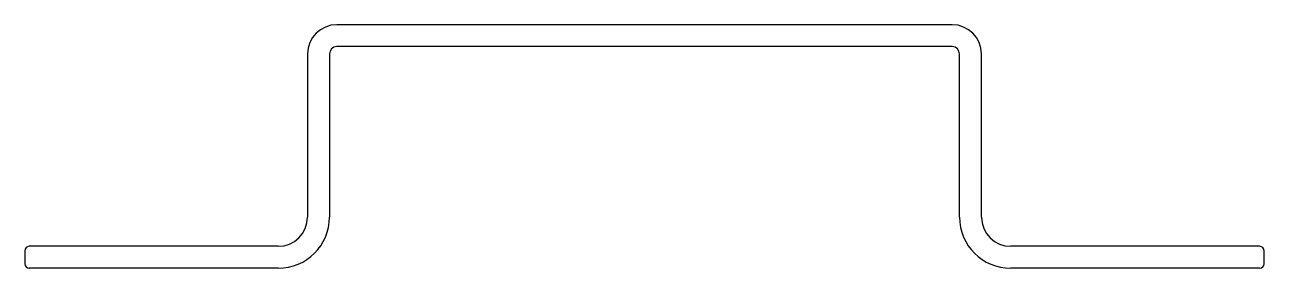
# Model space of a CAD drawing. Extents: x 1074 to 1158.6, y 2433.7 to 2450.3.
import ezdxf

# ---------------------------------------------------------------- set-up
doc = ezdxf.new("R2010")
doc.units = 0
doc.layers.get('0').update_dxf_attribs({"linetype": 'CONTINUOUS'})

msp = doc.modelspace()

# ---------------------------------------------------------------- linework, layer by layer
for p, q in [((1137.323, 2450.32), (1095.323, 2450.32)), ((1137.323, 2448.82), (1095.323, 2448.82)), ((1093.323, 2448.32), (1093.323, 2437.16)), ((1094.823, 2448.32), (1094.823, 2437.16)), ((1137.823, 2437.16), (1137.823, 2448.32)), ((1139.323, 2437.16), (1139.323, 2448.32)), ((1074.023, 2434.86), (1074.023, 2433.96)), ((1091.323, 2435.16), (1074.323, 2435.16)), ((1158.323, 2435.16), (1141.323, 2435.16)), ((1158.623, 2433.96), (1158.623, 2434.86)), ((1091.323, 2433.66), (1074.323, 2433.66)), ((1158.323, 2433.66), (1141.323, 2433.66))]:
    msp.add_line(p, q)
for centre, radius, start, end in [((1095.323, 2448.32), 2, 90, 180), ((1137.323, 2448.32), 2, 0, 90), ((1095.323, 2448.32), 0.5, 90, 180), ((1137.323, 2448.32), 0.5, 0, 90), ((1091.323, 2437.16), 3.5, 270, 0), ((1091.323, 2437.16), 2, 270, 0), ((1141.323, 2437.16), 3.5, 180, 270), ((1141.323, 2437.16), 2, 180, 270), ((1074.323, 2434.86), 0.3, 90, 180), ((1158.323, 2434.86), 0.3, 0, 90), ((1074.323, 2433.96), 0.3, 180, 270), ((1158.323, 2433.96), 0.3, 270, 360)]:
    msp.add_arc(centre, radius, start, end)

doc.saveas('drawing.dxf')
